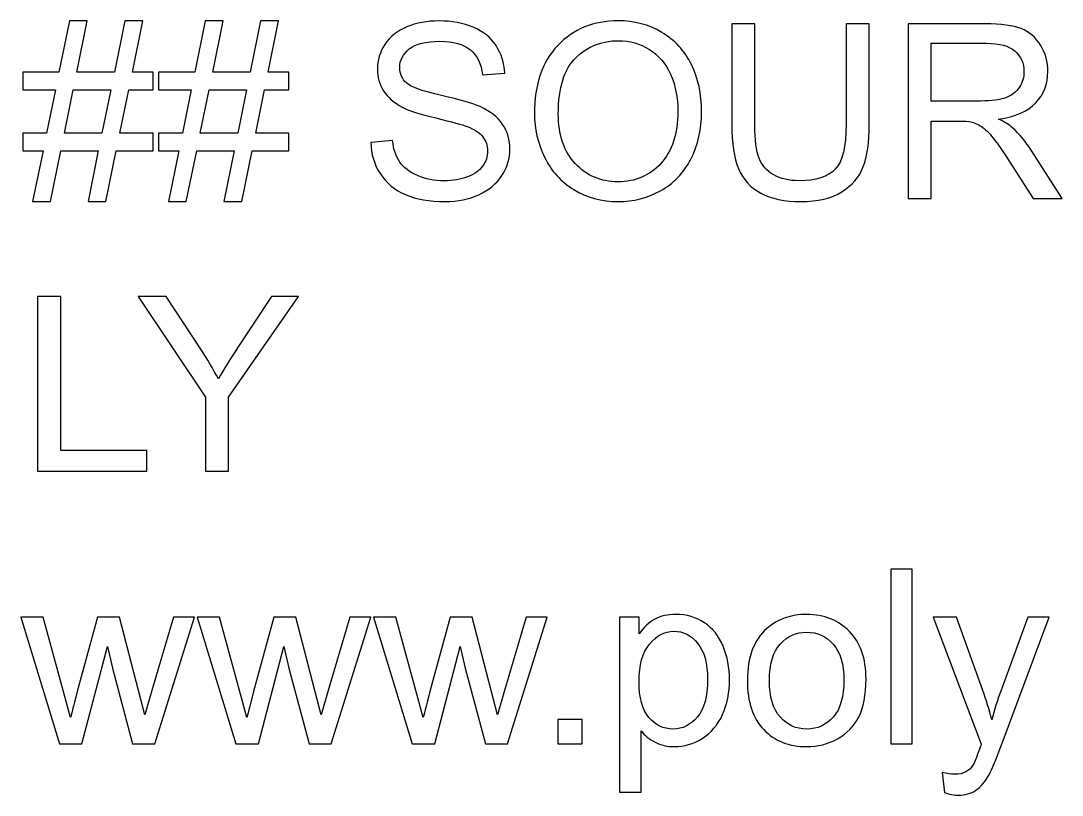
# Model space of a CAD drawing. Header units: centimetres. Extents: x -55.7 to 42.9, y -35.5 to -4.3.
# Drawn here: x -52.62 to -47.2, y -35.48 to -31.45 of the extents above; entities that cross this region are included whole.
import ezdxf

# ---------------------------------------------------------------- set-up
doc = ezdxf.new("R2010")
doc.units = ezdxf.units.CM
doc.header["$MEASUREMENT"] = 0
doc.layers.add('Layer 1', color=7, linetype='Continuous')

msp = doc.modelspace()

# ---------------------------------------------------------------- linework, layer by layer
at = {"layer": 'Layer 1', "color": 250}
for points, knots in [([(-52.55443, -32.38774), (-52.55443, -32.38774), (-52.50045, -32.12358), (-52.50045, -32.12358), (-52.50045, -32.12358), (-52.50045, -32.12358), (-52.60523, -32.12358), (-52.60523, -32.12358), (-52.60523, -32.12358), (-52.60523, -32.12358), (-52.60523, -32.03129), (-52.60523, -32.03129), (-52.60523, -32.03129), (-52.60523, -32.03129), (-52.48182, -32.03129), (-52.48182, -32.03129), (-52.48182, -32.03129), (-52.48182, -32.03129), (-52.4361, -31.80608), (-52.4361, -31.80608), (-52.4361, -31.80608), (-52.4361, -31.80608), (-52.60523, -31.80608), (-52.60523, -31.80608), (-52.60523, -31.80608), (-52.60523, -31.80608), (-52.60523, -31.71379), (-52.60523, -31.71379), (-52.60523, -31.71379), (-52.60523, -31.71379), (-52.41748, -31.71379), (-52.41748, -31.71379), (-52.41748, -31.71379), (-52.41748, -31.71379), (-52.3635, -31.44773), (-52.3635, -31.44773), (-52.3635, -31.44773), (-52.3635, -31.44773), (-52.27037, -31.44773), (-52.27037, -31.44773), (-52.27037, -31.44773), (-52.27037, -31.44773), (-52.32434, -31.71379), (-52.32434, -31.71379), (-52.32434, -31.71379), (-52.32434, -31.71379), (-52.12898, -31.71379), (-52.12898, -31.71379), (-52.12898, -31.71379), (-52.12898, -31.71379), (-52.07521, -31.44773), (-52.07521, -31.44773), (-52.07521, -31.44773), (-52.07521, -31.44773), (-51.98144, -31.44773), (-51.98144, -31.44773), (-51.98144, -31.44773), (-51.98144, -31.44773), (-52.03542, -31.71379), (-52.03542, -31.71379), (-52.03542, -31.71379), (-52.03542, -31.71379), (-51.9281, -31.71379), (-51.9281, -31.71379), (-51.9281, -31.71379), (-51.9281, -31.71379), (-51.9281, -31.80608), (-51.9281, -31.80608), (-51.9281, -31.80608), (-51.9281, -31.80608), (-52.05405, -31.80608), (-52.05405, -31.80608), (-52.05405, -31.80608), (-52.05405, -31.80608), (-52.10061, -32.03129), (-52.10061, -32.03129), (-52.10061, -32.03129), (-52.10061, -32.03129), (-51.9281, -32.03129), (-51.9281, -32.03129), (-51.9281, -32.03129), (-51.9281, -32.03129), (-51.9281, -32.12358), (-51.9281, -32.12358), (-51.9281, -32.12358), (-51.9281, -32.12358), (-52.11924, -32.12358), (-52.11924, -32.12358), (-52.11924, -32.12358), (-52.11924, -32.12358), (-52.173, -32.38774), (-52.173, -32.38774), (-52.173, -32.38774), (-52.173, -32.38774), (-52.26614, -32.38774), (-52.26614, -32.38774), (-52.26614, -32.38774), (-52.26614, -32.38774), (-52.2128, -32.12358), (-52.2128, -32.12358), (-52.2128, -32.12358), (-52.2128, -32.12358), (-52.40753, -32.12358), (-52.40753, -32.12358), (-52.40753, -32.12358), (-52.40753, -32.12358), (-52.4615, -32.38774), (-52.4615, -32.38774), (-52.4615, -32.38774), (-52.4615, -32.38774), (-52.55443, -32.38774), (-52.55443, -32.38774)], [0, 0, 0, 0, 0.0357143, 0.0357143, 0.0357143, 0.0357143, 0.0714286, 0.0714286, 0.0714286, 0.0714286, 0.1071429, 0.1071429, 0.1071429, 0.1071429, 0.1428571, 0.1428571, 0.1428571, 0.1428571, 0.1785714, 0.1785714, 0.1785714, 0.1785714, 0.2142857, 0.2142857, 0.2142857, 0.2142857, 0.25, 0.25, 0.25, 0.25, 0.2857143, 0.2857143, 0.2857143, 0.2857143, 0.3214286, 0.3214286, 0.3214286, 0.3214286, 0.3571429, 0.3571429, 0.3571429, 0.3571429, 0.3928571, 0.3928571, 0.3928571, 0.3928571, 0.4285714, 0.4285714, 0.4285714, 0.4285714, 0.4642857, 0.4642857, 0.4642857, 0.4642857, 0.5, 0.5, 0.5, 0.5, 0.5357143, 0.5357143, 0.5357143, 0.5357143, 0.5714286, 0.5714286, 0.5714286, 0.5714286, 0.6071429, 0.6071429, 0.6071429, 0.6071429, 0.6428571, 0.6428571, 0.6428571, 0.6428571, 0.6785714, 0.6785714, 0.6785714, 0.6785714, 0.7142857, 0.7142857, 0.7142857, 0.7142857, 0.75, 0.75, 0.75, 0.75, 0.7857143, 0.7857143, 0.7857143, 0.7857143, 0.8214286, 0.8214286, 0.8214286, 0.8214286, 0.8571429, 0.8571429, 0.8571429, 0.8571429, 0.8928571, 0.8928571, 0.8928571, 0.8928571, 0.9285714, 0.9285714, 0.9285714, 0.9285714, 0.9642857, 0.9642857, 0.9642857, 0.9642857, 1, 1, 1, 1]), ([(-51.8481, -32.38774), (-51.8481, -32.38774), (-51.79412, -32.12358), (-51.79412, -32.12358), (-51.79412, -32.12358), (-51.79412, -32.12358), (-51.8989, -32.12358), (-51.8989, -32.12358), (-51.8989, -32.12358), (-51.8989, -32.12358), (-51.8989, -32.03129), (-51.8989, -32.03129), (-51.8989, -32.03129), (-51.8989, -32.03129), (-51.77549, -32.03129), (-51.77549, -32.03129), (-51.77549, -32.03129), (-51.77549, -32.03129), (-51.72977, -31.80608), (-51.72977, -31.80608), (-51.72977, -31.80608), (-51.72977, -31.80608), (-51.8989, -31.80608), (-51.8989, -31.80608), (-51.8989, -31.80608), (-51.8989, -31.80608), (-51.8989, -31.71379), (-51.8989, -31.71379), (-51.8989, -31.71379), (-51.8989, -31.71379), (-51.71115, -31.71379), (-51.71115, -31.71379), (-51.71115, -31.71379), (-51.71115, -31.71379), (-51.65717, -31.44773), (-51.65717, -31.44773), (-51.65717, -31.44773), (-51.65717, -31.44773), (-51.56404, -31.44773), (-51.56404, -31.44773), (-51.56404, -31.44773), (-51.56404, -31.44773), (-51.61801, -31.71379), (-51.61801, -31.71379), (-51.61801, -31.71379), (-51.61801, -31.71379), (-51.42265, -31.71379), (-51.42265, -31.71379), (-51.42265, -31.71379), (-51.42265, -31.71379), (-51.36888, -31.44773), (-51.36888, -31.44773), (-51.36888, -31.44773), (-51.36888, -31.44773), (-51.27511, -31.44773), (-51.27511, -31.44773), (-51.27511, -31.44773), (-51.27511, -31.44773), (-51.32909, -31.71379), (-51.32909, -31.71379), (-51.32909, -31.71379), (-51.32909, -31.71379), (-51.22177, -31.71379), (-51.22177, -31.71379), (-51.22177, -31.71379), (-51.22177, -31.71379), (-51.22177, -31.80608), (-51.22177, -31.80608), (-51.22177, -31.80608), (-51.22177, -31.80608), (-51.34772, -31.80608), (-51.34772, -31.80608), (-51.34772, -31.80608), (-51.34772, -31.80608), (-51.39428, -32.03129), (-51.39428, -32.03129), (-51.39428, -32.03129), (-51.39428, -32.03129), (-51.22177, -32.03129), (-51.22177, -32.03129), (-51.22177, -32.03129), (-51.22177, -32.03129), (-51.22177, -32.12358), (-51.22177, -32.12358), (-51.22177, -32.12358), (-51.22177, -32.12358), (-51.41291, -32.12358), (-51.41291, -32.12358), (-51.41291, -32.12358), (-51.41291, -32.12358), (-51.46667, -32.38774), (-51.46667, -32.38774), (-51.46667, -32.38774), (-51.46667, -32.38774), (-51.55981, -32.38774), (-51.55981, -32.38774), (-51.55981, -32.38774), (-51.55981, -32.38774), (-51.50647, -32.12358), (-51.50647, -32.12358), (-51.50647, -32.12358), (-51.50647, -32.12358), (-51.7012, -32.12358), (-51.7012, -32.12358), (-51.7012, -32.12358), (-51.7012, -32.12358), (-51.75517, -32.38774), (-51.75517, -32.38774), (-51.75517, -32.38774), (-51.75517, -32.38774), (-51.8481, -32.38774), (-51.8481, -32.38774)], [0, 0, 0, 0, 0.0357143, 0.0357143, 0.0357143, 0.0357143, 0.0714286, 0.0714286, 0.0714286, 0.0714286, 0.1071429, 0.1071429, 0.1071429, 0.1071429, 0.1428571, 0.1428571, 0.1428571, 0.1428571, 0.1785714, 0.1785714, 0.1785714, 0.1785714, 0.2142857, 0.2142857, 0.2142857, 0.2142857, 0.25, 0.25, 0.25, 0.25, 0.2857143, 0.2857143, 0.2857143, 0.2857143, 0.3214286, 0.3214286, 0.3214286, 0.3214286, 0.3571429, 0.3571429, 0.3571429, 0.3571429, 0.3928571, 0.3928571, 0.3928571, 0.3928571, 0.4285714, 0.4285714, 0.4285714, 0.4285714, 0.4642857, 0.4642857, 0.4642857, 0.4642857, 0.5, 0.5, 0.5, 0.5, 0.5357143, 0.5357143, 0.5357143, 0.5357143, 0.5714286, 0.5714286, 0.5714286, 0.5714286, 0.6071429, 0.6071429, 0.6071429, 0.6071429, 0.6428571, 0.6428571, 0.6428571, 0.6428571, 0.6785714, 0.6785714, 0.6785714, 0.6785714, 0.7142857, 0.7142857, 0.7142857, 0.7142857, 0.75, 0.75, 0.75, 0.75, 0.7857143, 0.7857143, 0.7857143, 0.7857143, 0.8214286, 0.8214286, 0.8214286, 0.8214286, 0.8571429, 0.8571429, 0.8571429, 0.8571429, 0.8928571, 0.8928571, 0.8928571, 0.8928571, 0.9285714, 0.9285714, 0.9285714, 0.9285714, 0.9642857, 0.9642857, 0.9642857, 0.9642857, 1, 1, 1, 1]), ([(-50.79569, -32.08019), (-50.79569, -32.08019), (-50.68224, -32.07024), (-50.68224, -32.07024), (-50.68224, -32.07024), (-50.67694, -32.11575), (-50.66446, -32.153), (-50.64477, -32.18221), (-50.64477, -32.18221), (-50.62509, -32.21142), (-50.59461, -32.23492), (-50.55333, -32.25291), (-50.55333, -32.25291), (-50.51206, -32.2709), (-50.46549, -32.27979), (-50.41384, -32.27979), (-50.41384, -32.27979), (-50.36791, -32.27979), (-50.32748, -32.27302), (-50.29235, -32.25947), (-50.29235, -32.25947), (-50.25721, -32.24571), (-50.23096, -32.22709), (-50.21382, -32.20338), (-50.21382, -32.20338), (-50.19667, -32.17946), (-50.18799, -32.15364), (-50.18799, -32.12549), (-50.18799, -32.12549), (-50.18799, -32.09691), (-50.19625, -32.07215), (-50.21297, -32.05077), (-50.21297, -32.05077), (-50.22948, -32.02939), (-50.25679, -32.01161), (-50.29467, -31.99722), (-50.29467, -31.99722), (-50.31923, -31.98769), (-50.37299, -31.97287), (-50.4566, -31.95277), (-50.4566, -31.95277), (-50.54, -31.93266), (-50.59863, -31.91382), (-50.63207, -31.89604), (-50.63207, -31.89604), (-50.67546, -31.87339), (-50.70785, -31.84503), (-50.72923, -31.81137), (-50.72923, -31.81137), (-50.75039, -31.77772), (-50.76098, -31.74004), (-50.76098, -31.69813), (-50.76098, -31.69813), (-50.76098, -31.65241), (-50.74806, -31.60944), (-50.72203, -31.56965), (-50.72203, -31.56965), (-50.69599, -31.52964), (-50.65789, -31.49938), (-50.60794, -31.47863), (-50.60794, -31.47863), (-50.55778, -31.4581), (-50.50232, -31.44773), (-50.44115, -31.44773), (-50.44115, -31.44773), (-50.37363, -31.44773), (-50.31436, -31.45852), (-50.26271, -31.48033), (-50.26271, -31.48033), (-50.21128, -31.50192), (-50.1717, -31.53388), (-50.14397, -31.576), (-50.14397, -31.576), (-50.11645, -31.61812), (-50.10142, -31.66596), (-50.09931, -31.7193), (-50.09931, -31.7193), (-50.09931, -31.7193), (-50.21466, -31.72798), (-50.21466, -31.72798), (-50.21466, -31.72798), (-50.22101, -31.67061), (-50.24197, -31.62701), (-50.27774, -31.5978), (-50.27774, -31.5978), (-50.31351, -31.56838), (-50.36622, -31.55377), (-50.43607, -31.55377), (-50.43607, -31.55377), (-50.50888, -31.55377), (-50.5618, -31.56711), (-50.59524, -31.59378), (-50.59524, -31.59378), (-50.62847, -31.62045), (-50.64519, -31.65262), (-50.64519, -31.69009), (-50.64519, -31.69009), (-50.64519, -31.7229), (-50.63334, -31.74978), (-50.60985, -31.77073), (-50.60985, -31.77073), (-50.58656, -31.7919), (-50.52624, -31.81349), (-50.42845, -31.8355), (-50.42845, -31.8355), (-50.33066, -31.85773), (-50.26356, -31.87699), (-50.22715, -31.8935), (-50.22715, -31.8935), (-50.17424, -31.91805), (-50.13508, -31.94896), (-50.10989, -31.98621), (-50.10989, -31.98621), (-50.0847, -32.02367), (-50.07221, -32.06685), (-50.07221, -32.11554), (-50.07221, -32.11554), (-50.07221, -32.16401), (-50.08597, -32.20952), (-50.1137, -32.25227), (-50.1137, -32.25227), (-50.14143, -32.29503), (-50.18122, -32.32826), (-50.23308, -32.35218), (-50.23308, -32.35218), (-50.28494, -32.37589), (-50.34336, -32.38774), (-50.40813, -32.38774), (-50.40813, -32.38774), (-50.49047, -32.38774), (-50.55947, -32.37589), (-50.61493, -32.35176), (-50.61493, -32.35176), (-50.67059, -32.32784), (-50.7142, -32.29186), (-50.74595, -32.2436), (-50.74595, -32.2436), (-50.77749, -32.19555), (-50.79421, -32.14094), (-50.79569, -32.08019)], [0, 0, 0, 0, 0.0285714, 0.0285714, 0.0285714, 0.0285714, 0.0571429, 0.0571429, 0.0571429, 0.0571429, 0.0857143, 0.0857143, 0.0857143, 0.0857143, 0.1142857, 0.1142857, 0.1142857, 0.1142857, 0.1428571, 0.1428571, 0.1428571, 0.1428571, 0.1714286, 0.1714286, 0.1714286, 0.1714286, 0.2, 0.2, 0.2, 0.2, 0.2285714, 0.2285714, 0.2285714, 0.2285714, 0.2571429, 0.2571429, 0.2571429, 0.2571429, 0.2857143, 0.2857143, 0.2857143, 0.2857143, 0.3142857, 0.3142857, 0.3142857, 0.3142857, 0.3428571, 0.3428571, 0.3428571, 0.3428571, 0.3714286, 0.3714286, 0.3714286, 0.3714286, 0.4, 0.4, 0.4, 0.4, 0.4285714, 0.4285714, 0.4285714, 0.4285714, 0.4571429, 0.4571429, 0.4571429, 0.4571429, 0.4857143, 0.4857143, 0.4857143, 0.4857143, 0.5142857, 0.5142857, 0.5142857, 0.5142857, 0.5428571, 0.5428571, 0.5428571, 0.5428571, 0.5714286, 0.5714286, 0.5714286, 0.5714286, 0.6, 0.6, 0.6, 0.6, 0.6285714, 0.6285714, 0.6285714, 0.6285714, 0.6571429, 0.6571429, 0.6571429, 0.6571429, 0.6857143, 0.6857143, 0.6857143, 0.6857143, 0.7142857, 0.7142857, 0.7142857, 0.7142857, 0.7428571, 0.7428571, 0.7428571, 0.7428571, 0.7714286, 0.7714286, 0.7714286, 0.7714286, 0.8, 0.8, 0.8, 0.8, 0.8285714, 0.8285714, 0.8285714, 0.8285714, 0.8571429, 0.8571429, 0.8571429, 0.8571429, 0.8857143, 0.8857143, 0.8857143, 0.8857143, 0.9142857, 0.9142857, 0.9142857, 0.9142857, 0.9428571, 0.9428571, 0.9428571, 0.9428571, 0.9714286, 0.9714286, 0.9714286, 0.9714286, 1, 1, 1, 1]), ([(-49.94437, -31.92948), (-49.94437, -31.77856), (-49.90394, -31.66045), (-49.82287, -31.57515), (-49.82287, -31.57515), (-49.7418, -31.48985), (-49.63724, -31.44709), (-49.50897, -31.44709), (-49.50897, -31.44709), (-49.42515, -31.44709), (-49.34937, -31.4672), (-49.28206, -31.50721), (-49.28206, -31.50721), (-49.21475, -31.54742), (-49.16332, -31.6033), (-49.12797, -31.67506), (-49.12797, -31.67506), (-49.09262, -31.7466), (-49.07505, -31.82809), (-49.07505, -31.9189), (-49.07505, -31.9189), (-49.07505, -32.01119), (-49.09347, -32.09374), (-49.13072, -32.16634), (-49.13072, -32.16634), (-49.16797, -32.23915), (-49.22068, -32.29418), (-49.28883, -32.33165), (-49.28883, -32.33165), (-49.3572, -32.36911), (-49.43065, -32.38774), (-49.5096, -32.38774), (-49.5096, -32.38774), (-49.59533, -32.38774), (-49.67174, -32.36721), (-49.73905, -32.32572), (-49.73905, -32.32572), (-49.80657, -32.28445), (-49.85758, -32.22793), (-49.8923, -32.15639), (-49.8923, -32.15639), (-49.92701, -32.08506), (-49.94437, -32.00928), (-49.94437, -31.92948)], [0, 0, 0, 0, 0.0909091, 0.0909091, 0.0909091, 0.0909091, 0.1818182, 0.1818182, 0.1818182, 0.1818182, 0.2727273, 0.2727273, 0.2727273, 0.2727273, 0.3636364, 0.3636364, 0.3636364, 0.3636364, 0.4545455, 0.4545455, 0.4545455, 0.4545455, 0.5454545, 0.5454545, 0.5454545, 0.5454545, 0.6363636, 0.6363636, 0.6363636, 0.6363636, 0.7272727, 0.7272727, 0.7272727, 0.7272727, 0.8181818, 0.8181818, 0.8181818, 0.8181818, 0.9090909, 0.9090909, 0.9090909, 0.9090909, 1, 1, 1, 1]), ([(-48.32342, -31.46318), (-48.32342, -31.46318), (-48.20298, -31.46318), (-48.20298, -31.46318), (-48.20298, -31.46318), (-48.20298, -31.46318), (-48.20298, -31.98854), (-48.20298, -31.98854), (-48.20298, -31.98854), (-48.20298, -32.07977), (-48.21335, -32.15237), (-48.2341, -32.20613), (-48.2341, -32.20613), (-48.25484, -32.25989), (-48.29209, -32.3035), (-48.34607, -32.33715), (-48.34607, -32.33715), (-48.40004, -32.37102), (-48.47074, -32.38774), (-48.55837, -32.38774), (-48.55837, -32.38774), (-48.64346, -32.38774), (-48.71331, -32.37314), (-48.76729, -32.34371), (-48.76729, -32.34371), (-48.82147, -32.3145), (-48.86021, -32.27196), (-48.88328, -32.21629), (-48.88328, -32.21629), (-48.90656, -32.16062), (-48.91799, -32.08485), (-48.91799, -31.98854), (-48.91799, -31.98854), (-48.91799, -31.98854), (-48.91799, -31.46318), (-48.91799, -31.46318), (-48.91799, -31.46318), (-48.91799, -31.46318), (-48.79777, -31.46318), (-48.79777, -31.46318), (-48.79777, -31.46318), (-48.79777, -31.46318), (-48.79777, -31.9879), (-48.79777, -31.9879), (-48.79777, -31.9879), (-48.79777, -32.06685), (-48.79036, -32.12506), (-48.77575, -32.16232), (-48.77575, -32.16232), (-48.76115, -32.19978), (-48.73575, -32.22857), (-48.70019, -32.24889), (-48.70019, -32.24889), (-48.66442, -32.26921), (-48.6206, -32.27937), (-48.56895, -32.27937), (-48.56895, -32.27937), (-48.48048, -32.27937), (-48.4174, -32.25926), (-48.37972, -32.21904), (-48.37972, -32.21904), (-48.34226, -32.17904), (-48.32342, -32.10199), (-48.32342, -31.9879), (-48.32342, -31.9879), (-48.32342, -31.9879), (-48.32342, -31.46318), (-48.32342, -31.46318)], [0, 0, 0, 0, 0.0588235, 0.0588235, 0.0588235, 0.0588235, 0.1176471, 0.1176471, 0.1176471, 0.1176471, 0.1764706, 0.1764706, 0.1764706, 0.1764706, 0.2352941, 0.2352941, 0.2352941, 0.2352941, 0.2941176, 0.2941176, 0.2941176, 0.2941176, 0.3529412, 0.3529412, 0.3529412, 0.3529412, 0.4117647, 0.4117647, 0.4117647, 0.4117647, 0.4705882, 0.4705882, 0.4705882, 0.4705882, 0.5294118, 0.5294118, 0.5294118, 0.5294118, 0.5882353, 0.5882353, 0.5882353, 0.5882353, 0.6470588, 0.6470588, 0.6470588, 0.6470588, 0.7058824, 0.7058824, 0.7058824, 0.7058824, 0.7647059, 0.7647059, 0.7647059, 0.7647059, 0.8235294, 0.8235294, 0.8235294, 0.8235294, 0.8823529, 0.8823529, 0.8823529, 0.8823529, 0.9411765, 0.9411765, 0.9411765, 0.9411765, 1, 1, 1, 1]), ([(-48.00084, -32.37229), (-48.00084, -32.37229), (-48.00084, -31.46318), (-48.00084, -31.46318), (-48.00084, -31.46318), (-48.00084, -31.46318), (-47.59783, -31.46318), (-47.59783, -31.46318), (-47.59783, -31.46318), (-47.51676, -31.46318), (-47.45517, -31.47144), (-47.41304, -31.48773), (-47.41304, -31.48773), (-47.37092, -31.50403), (-47.33727, -31.53282), (-47.31187, -31.57409), (-47.31187, -31.57409), (-47.28668, -31.61558), (-47.27419, -31.6613), (-47.27419, -31.71125), (-47.27419, -31.71125), (-47.27419, -31.77581), (-47.29493, -31.83), (-47.33684, -31.87424), (-47.33684, -31.87424), (-47.37854, -31.91848), (-47.4431, -31.94663), (-47.53031, -31.95869), (-47.53031, -31.95869), (-47.49835, -31.97393), (-47.47422, -31.98896), (-47.45771, -32.00399), (-47.45771, -32.00399), (-47.42257, -32.03616), (-47.38934, -32.07659), (-47.3578, -32.12485), (-47.3578, -32.12485), (-47.3578, -32.12485), (-47.19968, -32.37229), (-47.19968, -32.37229), (-47.19968, -32.37229), (-47.19968, -32.37229), (-47.35103, -32.37229), (-47.35103, -32.37229), (-47.35103, -32.37229), (-47.35103, -32.37229), (-47.47125, -32.18306), (-47.47125, -32.18306), (-47.47125, -32.18306), (-47.50639, -32.12866), (-47.53539, -32.08675), (-47.55825, -32.05796), (-47.55825, -32.05796), (-47.5809, -32.02897), (-47.60122, -32.00865), (-47.61921, -31.99722), (-47.61921, -31.99722), (-47.6372, -31.98557), (-47.6554, -31.97753), (-47.67403, -31.97287), (-47.67403, -31.97287), (-47.68779, -31.97012), (-47.71001, -31.96864), (-47.74113, -31.96864), (-47.74113, -31.96864), (-47.74113, -31.96864), (-47.88062, -31.96864), (-47.88062, -31.96864), (-47.88062, -31.96864), (-47.88062, -31.96864), (-47.88062, -32.37229), (-47.88062, -32.37229), (-47.88062, -32.37229), (-47.88062, -32.37229), (-48.00084, -32.37229), (-48.00084, -32.37229)], [0, 0, 0, 0, 0.0526316, 0.0526316, 0.0526316, 0.0526316, 0.1052632, 0.1052632, 0.1052632, 0.1052632, 0.1578947, 0.1578947, 0.1578947, 0.1578947, 0.2105263, 0.2105263, 0.2105263, 0.2105263, 0.2631579, 0.2631579, 0.2631579, 0.2631579, 0.3157895, 0.3157895, 0.3157895, 0.3157895, 0.3684211, 0.3684211, 0.3684211, 0.3684211, 0.4210526, 0.4210526, 0.4210526, 0.4210526, 0.4736842, 0.4736842, 0.4736842, 0.4736842, 0.5263158, 0.5263158, 0.5263158, 0.5263158, 0.5789474, 0.5789474, 0.5789474, 0.5789474, 0.6315789, 0.6315789, 0.6315789, 0.6315789, 0.6842105, 0.6842105, 0.6842105, 0.6842105, 0.7368421, 0.7368421, 0.7368421, 0.7368421, 0.7894737, 0.7894737, 0.7894737, 0.7894737, 0.8421053, 0.8421053, 0.8421053, 0.8421053, 0.8947368, 0.8947368, 0.8947368, 0.8947368, 0.9473684, 0.9473684, 0.9473684, 0.9473684, 1, 1, 1, 1]), ([(-49.82033, -31.93139), (-49.82033, -32.04103), (-49.79091, -32.12718), (-49.73206, -32.19026), (-49.73206, -32.19026), (-49.67301, -32.25333), (-49.59914, -32.28487), (-49.51024, -32.28487), (-49.51024, -32.28487), (-49.41964, -32.28487), (-49.34514, -32.25312), (-49.28672, -32.18941), (-49.28672, -32.18941), (-49.2283, -32.1257), (-49.19888, -32.03532), (-49.19888, -31.91826), (-49.19888, -31.91826), (-49.19888, -31.84439), (-49.21158, -31.77983), (-49.23655, -31.72459), (-49.23655, -31.72459), (-49.26153, -31.66934), (-49.29815, -31.62659), (-49.3462, -31.59611), (-49.3462, -31.59611), (-49.39446, -31.56584), (-49.44843, -31.5506), (-49.50833, -31.5506), (-49.50833, -31.5506), (-49.59363, -31.5506), (-49.66687, -31.57981), (-49.72825, -31.63844), (-49.72825, -31.63844), (-49.78964, -31.69686), (-49.82033, -31.79465), (-49.82033, -31.93139)], [0, 0, 0, 0, 0.1111111, 0.1111111, 0.1111111, 0.1111111, 0.2222222, 0.2222222, 0.2222222, 0.2222222, 0.3333333, 0.3333333, 0.3333333, 0.3333333, 0.4444444, 0.4444444, 0.4444444, 0.4444444, 0.5555556, 0.5555556, 0.5555556, 0.5555556, 0.6666667, 0.6666667, 0.6666667, 0.6666667, 0.7777778, 0.7777778, 0.7777778, 0.7777778, 0.8888889, 0.8888889, 0.8888889, 0.8888889, 1, 1, 1, 1]), ([(-47.88062, -31.8645), (-47.88062, -31.8645), (-47.62196, -31.8645), (-47.62196, -31.8645), (-47.62196, -31.8645), (-47.56714, -31.8645), (-47.52396, -31.85879), (-47.49305, -31.84736), (-47.49305, -31.84736), (-47.46194, -31.83593), (-47.43844, -31.81772), (-47.42236, -31.79275), (-47.42236, -31.79275), (-47.40627, -31.76777), (-47.39823, -31.74068), (-47.39823, -31.71125), (-47.39823, -31.71125), (-47.39823, -31.66829), (-47.41368, -31.63294), (-47.44501, -31.60521), (-47.44501, -31.60521), (-47.47612, -31.57748), (-47.52544, -31.56372), (-47.59296, -31.56372), (-47.59296, -31.56372), (-47.59296, -31.56372), (-47.88062, -31.56372), (-47.88062, -31.56372), (-47.88062, -31.56372), (-47.88062, -31.56372), (-47.88062, -31.8645), (-47.88062, -31.8645)], [0, 0, 0, 0, 0.125, 0.125, 0.125, 0.125, 0.25, 0.25, 0.25, 0.25, 0.375, 0.375, 0.375, 0.375, 0.5, 0.5, 0.5, 0.5, 0.625, 0.625, 0.625, 0.625, 0.75, 0.75, 0.75, 0.75, 0.875, 0.875, 0.875, 0.875, 1, 1, 1, 1]), ([(-52.3889, -32.03129), (-52.3889, -32.03129), (-52.19417, -32.03129), (-52.19417, -32.03129), (-52.19417, -32.03129), (-52.19417, -32.03129), (-52.1476, -31.80608), (-52.1476, -31.80608), (-52.1476, -31.80608), (-52.1476, -31.80608), (-52.34297, -31.80608), (-52.34297, -31.80608), (-52.34297, -31.80608), (-52.34297, -31.80608), (-52.3889, -32.03129), (-52.3889, -32.03129)], [0, 0, 0, 0, 0.25, 0.25, 0.25, 0.25, 0.5, 0.5, 0.5, 0.5, 0.75, 0.75, 0.75, 0.75, 1, 1, 1, 1]), ([(-51.68257, -32.03129), (-51.68257, -32.03129), (-51.48784, -32.03129), (-51.48784, -32.03129), (-51.48784, -32.03129), (-51.48784, -32.03129), (-51.44127, -31.80608), (-51.44127, -31.80608), (-51.44127, -31.80608), (-51.44127, -31.80608), (-51.63664, -31.80608), (-51.63664, -31.80608), (-51.63664, -31.80608), (-51.63664, -31.80608), (-51.68257, -32.03129), (-51.68257, -32.03129)], [0, 0, 0, 0, 0.25, 0.25, 0.25, 0.25, 0.5, 0.5, 0.5, 0.5, 0.75, 0.75, 0.75, 0.75, 1, 1, 1, 1]), ([(-52.5286, -33.79109), (-52.5286, -33.79109), (-52.5286, -32.88198), (-52.5286, -32.88198), (-52.5286, -32.88198), (-52.5286, -32.88198), (-52.40816, -32.88198), (-52.40816, -32.88198), (-52.40816, -32.88198), (-52.40816, -32.88198), (-52.40816, -33.68377), (-52.40816, -33.68377), (-52.40816, -33.68377), (-52.40816, -33.68377), (-51.96048, -33.68377), (-51.96048, -33.68377), (-51.96048, -33.68377), (-51.96048, -33.68377), (-51.96048, -33.79109), (-51.96048, -33.79109), (-51.96048, -33.79109), (-51.96048, -33.79109), (-52.5286, -33.79109), (-52.5286, -33.79109)], [0, 0, 0, 0, 0.1666667, 0.1666667, 0.1666667, 0.1666667, 0.3333333, 0.3333333, 0.3333333, 0.3333333, 0.5, 0.5, 0.5, 0.5, 0.6666667, 0.6666667, 0.6666667, 0.6666667, 0.8333333, 0.8333333, 0.8333333, 0.8333333, 1, 1, 1, 1]), ([(-51.65526, -33.79109), (-51.65526, -33.79109), (-51.65526, -33.40607), (-51.65526, -33.40607), (-51.65526, -33.40607), (-51.65526, -33.40607), (-52.00557, -32.88198), (-52.00557, -32.88198), (-52.00557, -32.88198), (-52.00557, -32.88198), (-51.85931, -32.88198), (-51.85931, -32.88198), (-51.85931, -32.88198), (-51.85931, -32.88198), (-51.68003, -33.15609), (-51.68003, -33.15609), (-51.68003, -33.15609), (-51.64701, -33.20731), (-51.61631, -33.25854), (-51.58774, -33.30997), (-51.58774, -33.30997), (-51.56043, -33.26235), (-51.52741, -33.20879), (-51.48847, -33.14932), (-51.48847, -33.14932), (-51.48847, -33.14932), (-51.31236, -32.88198), (-51.31236, -32.88198), (-51.31236, -32.88198), (-51.31236, -32.88198), (-51.17224, -32.88198), (-51.17224, -32.88198), (-51.17224, -32.88198), (-51.17224, -32.88198), (-51.53503, -33.40607), (-51.53503, -33.40607), (-51.53503, -33.40607), (-51.53503, -33.40607), (-51.53503, -33.79109), (-51.53503, -33.79109), (-51.53503, -33.79109), (-51.53503, -33.79109), (-51.65526, -33.79109), (-51.65526, -33.79109)], [0, 0, 0, 0, 0.0909091, 0.0909091, 0.0909091, 0.0909091, 0.1818182, 0.1818182, 0.1818182, 0.1818182, 0.2727273, 0.2727273, 0.2727273, 0.2727273, 0.3636364, 0.3636364, 0.3636364, 0.3636364, 0.4545455, 0.4545455, 0.4545455, 0.4545455, 0.5454545, 0.5454545, 0.5454545, 0.5454545, 0.6363636, 0.6363636, 0.6363636, 0.6363636, 0.7272727, 0.7272727, 0.7272727, 0.7272727, 0.8181818, 0.8181818, 0.8181818, 0.8181818, 0.9090909, 0.9090909, 0.9090909, 0.9090909, 1, 1, 1, 1]), ([(-48.09143, -35.20989), (-48.09143, -35.20989), (-48.09143, -34.30078), (-48.09143, -34.30078), (-48.09143, -34.30078), (-48.09143, -34.30078), (-47.97988, -34.30078), (-47.97988, -34.30078), (-47.97988, -34.30078), (-47.97988, -34.30078), (-47.97988, -35.20989), (-47.97988, -35.20989), (-47.97988, -35.20989), (-47.97988, -35.20989), (-48.09143, -35.20989), (-48.09143, -35.20989)], [0, 0, 0, 0, 0.25, 0.25, 0.25, 0.25, 0.5, 0.5, 0.5, 0.5, 0.75, 0.75, 0.75, 0.75, 1, 1, 1, 1]), ([(-52.41429, -35.20989), (-52.41429, -35.20989), (-52.6158, -34.55139), (-52.6158, -34.55139), (-52.6158, -34.55139), (-52.6158, -34.55139), (-52.50044, -34.55139), (-52.50044, -34.55139), (-52.50044, -34.55139), (-52.50044, -34.55139), (-52.39567, -34.93155), (-52.39567, -34.93155), (-52.39567, -34.93155), (-52.39567, -34.93155), (-52.35672, -35.07294), (-52.35672, -35.07294), (-52.35672, -35.07294), (-52.35503, -35.06574), (-52.3436, -35.02045), (-52.32264, -34.93705), (-52.32264, -34.93705), (-52.32264, -34.93705), (-52.21787, -34.55139), (-52.21787, -34.55139), (-52.21787, -34.55139), (-52.21787, -34.55139), (-52.10314, -34.55139), (-52.10314, -34.55139), (-52.10314, -34.55139), (-52.10314, -34.55139), (-52.00451, -34.93324), (-52.00451, -34.93324), (-52.00451, -34.93324), (-52.00451, -34.93324), (-51.97149, -35.05918), (-51.97149, -35.05918), (-51.97149, -35.05918), (-51.97149, -35.05918), (-51.93381, -34.93197), (-51.93381, -34.93197), (-51.93381, -34.93197), (-51.93381, -34.93197), (-51.82099, -34.55139), (-51.82099, -34.55139), (-51.82099, -34.55139), (-51.82099, -34.55139), (-51.71241, -34.55139), (-51.71241, -34.55139), (-51.71241, -34.55139), (-51.71241, -34.55139), (-51.91836, -35.20989), (-51.91836, -35.20989), (-51.91836, -35.20989), (-51.91836, -35.20989), (-52.03414, -35.20989), (-52.03414, -35.20989), (-52.03414, -35.20989), (-52.03414, -35.20989), (-52.13891, -34.81555), (-52.13891, -34.81555), (-52.13891, -34.81555), (-52.13891, -34.81555), (-52.16453, -34.70316), (-52.16453, -34.70316), (-52.16453, -34.70316), (-52.16453, -34.70316), (-52.29766, -35.20989), (-52.29766, -35.20989), (-52.29766, -35.20989), (-52.29766, -35.20989), (-52.41429, -35.20989), (-52.41429, -35.20989)], [0, 0, 0, 0, 0.0555556, 0.0555556, 0.0555556, 0.0555556, 0.1111111, 0.1111111, 0.1111111, 0.1111111, 0.1666667, 0.1666667, 0.1666667, 0.1666667, 0.2222222, 0.2222222, 0.2222222, 0.2222222, 0.2777778, 0.2777778, 0.2777778, 0.2777778, 0.3333333, 0.3333333, 0.3333333, 0.3333333, 0.3888889, 0.3888889, 0.3888889, 0.3888889, 0.4444444, 0.4444444, 0.4444444, 0.4444444, 0.5, 0.5, 0.5, 0.5, 0.5555556, 0.5555556, 0.5555556, 0.5555556, 0.6111111, 0.6111111, 0.6111111, 0.6111111, 0.6666667, 0.6666667, 0.6666667, 0.6666667, 0.7222222, 0.7222222, 0.7222222, 0.7222222, 0.7777778, 0.7777778, 0.7777778, 0.7777778, 0.8333333, 0.8333333, 0.8333333, 0.8333333, 0.8888889, 0.8888889, 0.8888889, 0.8888889, 0.9444444, 0.9444444, 0.9444444, 0.9444444, 1, 1, 1, 1]), ([(-51.49714, -35.20989), (-51.49714, -35.20989), (-51.69865, -34.55139), (-51.69865, -34.55139), (-51.69865, -34.55139), (-51.69865, -34.55139), (-51.58329, -34.55139), (-51.58329, -34.55139), (-51.58329, -34.55139), (-51.58329, -34.55139), (-51.47852, -34.93155), (-51.47852, -34.93155), (-51.47852, -34.93155), (-51.47852, -34.93155), (-51.43957, -35.07294), (-51.43957, -35.07294), (-51.43957, -35.07294), (-51.43788, -35.06574), (-51.42645, -35.02045), (-51.40549, -34.93705), (-51.40549, -34.93705), (-51.40549, -34.93705), (-51.30072, -34.55139), (-51.30072, -34.55139), (-51.30072, -34.55139), (-51.30072, -34.55139), (-51.18599, -34.55139), (-51.18599, -34.55139), (-51.18599, -34.55139), (-51.18599, -34.55139), (-51.08736, -34.93324), (-51.08736, -34.93324), (-51.08736, -34.93324), (-51.08736, -34.93324), (-51.05434, -35.05918), (-51.05434, -35.05918), (-51.05434, -35.05918), (-51.05434, -35.05918), (-51.01666, -34.93197), (-51.01666, -34.93197), (-51.01666, -34.93197), (-51.01666, -34.93197), (-50.90384, -34.55139), (-50.90384, -34.55139), (-50.90384, -34.55139), (-50.90384, -34.55139), (-50.79526, -34.55139), (-50.79526, -34.55139), (-50.79526, -34.55139), (-50.79526, -34.55139), (-51.00121, -35.20989), (-51.00121, -35.20989), (-51.00121, -35.20989), (-51.00121, -35.20989), (-51.11699, -35.20989), (-51.11699, -35.20989), (-51.11699, -35.20989), (-51.11699, -35.20989), (-51.22176, -34.81555), (-51.22176, -34.81555), (-51.22176, -34.81555), (-51.22176, -34.81555), (-51.24738, -34.70316), (-51.24738, -34.70316), (-51.24738, -34.70316), (-51.24738, -34.70316), (-51.38051, -35.20989), (-51.38051, -35.20989), (-51.38051, -35.20989), (-51.38051, -35.20989), (-51.49714, -35.20989), (-51.49714, -35.20989)], [0, 0, 0, 0, 0.0555556, 0.0555556, 0.0555556, 0.0555556, 0.1111111, 0.1111111, 0.1111111, 0.1111111, 0.1666667, 0.1666667, 0.1666667, 0.1666667, 0.2222222, 0.2222222, 0.2222222, 0.2222222, 0.2777778, 0.2777778, 0.2777778, 0.2777778, 0.3333333, 0.3333333, 0.3333333, 0.3333333, 0.3888889, 0.3888889, 0.3888889, 0.3888889, 0.4444444, 0.4444444, 0.4444444, 0.4444444, 0.5, 0.5, 0.5, 0.5, 0.5555556, 0.5555556, 0.5555556, 0.5555556, 0.6111111, 0.6111111, 0.6111111, 0.6111111, 0.6666667, 0.6666667, 0.6666667, 0.6666667, 0.7222222, 0.7222222, 0.7222222, 0.7222222, 0.7777778, 0.7777778, 0.7777778, 0.7777778, 0.8333333, 0.8333333, 0.8333333, 0.8333333, 0.8888889, 0.8888889, 0.8888889, 0.8888889, 0.9444444, 0.9444444, 0.9444444, 0.9444444, 1, 1, 1, 1]), ([(-50.57999, -35.20989), (-50.57999, -35.20989), (-50.7815, -34.55139), (-50.7815, -34.55139), (-50.7815, -34.55139), (-50.7815, -34.55139), (-50.66614, -34.55139), (-50.66614, -34.55139), (-50.66614, -34.55139), (-50.66614, -34.55139), (-50.56137, -34.93155), (-50.56137, -34.93155), (-50.56137, -34.93155), (-50.56137, -34.93155), (-50.52242, -35.07294), (-50.52242, -35.07294), (-50.52242, -35.07294), (-50.52073, -35.06574), (-50.5093, -35.02045), (-50.48834, -34.93705), (-50.48834, -34.93705), (-50.48834, -34.93705), (-50.38357, -34.55139), (-50.38357, -34.55139), (-50.38357, -34.55139), (-50.38357, -34.55139), (-50.26884, -34.55139), (-50.26884, -34.55139), (-50.26884, -34.55139), (-50.26884, -34.55139), (-50.17021, -34.93324), (-50.17021, -34.93324), (-50.17021, -34.93324), (-50.17021, -34.93324), (-50.13719, -35.05918), (-50.13719, -35.05918), (-50.13719, -35.05918), (-50.13719, -35.05918), (-50.09951, -34.93197), (-50.09951, -34.93197), (-50.09951, -34.93197), (-50.09951, -34.93197), (-49.98669, -34.55139), (-49.98669, -34.55139), (-49.98669, -34.55139), (-49.98669, -34.55139), (-49.87811, -34.55139), (-49.87811, -34.55139), (-49.87811, -34.55139), (-49.87811, -34.55139), (-50.08406, -35.20989), (-50.08406, -35.20989), (-50.08406, -35.20989), (-50.08406, -35.20989), (-50.19984, -35.20989), (-50.19984, -35.20989), (-50.19984, -35.20989), (-50.19984, -35.20989), (-50.30461, -34.81555), (-50.30461, -34.81555), (-50.30461, -34.81555), (-50.30461, -34.81555), (-50.33023, -34.70316), (-50.33023, -34.70316), (-50.33023, -34.70316), (-50.33023, -34.70316), (-50.46336, -35.20989), (-50.46336, -35.20989), (-50.46336, -35.20989), (-50.46336, -35.20989), (-50.57999, -35.20989), (-50.57999, -35.20989)], [0, 0, 0, 0, 0.0555556, 0.0555556, 0.0555556, 0.0555556, 0.1111111, 0.1111111, 0.1111111, 0.1111111, 0.1666667, 0.1666667, 0.1666667, 0.1666667, 0.2222222, 0.2222222, 0.2222222, 0.2222222, 0.2777778, 0.2777778, 0.2777778, 0.2777778, 0.3333333, 0.3333333, 0.3333333, 0.3333333, 0.3888889, 0.3888889, 0.3888889, 0.3888889, 0.4444444, 0.4444444, 0.4444444, 0.4444444, 0.5, 0.5, 0.5, 0.5, 0.5555556, 0.5555556, 0.5555556, 0.5555556, 0.6111111, 0.6111111, 0.6111111, 0.6111111, 0.6666667, 0.6666667, 0.6666667, 0.6666667, 0.7222222, 0.7222222, 0.7222222, 0.7222222, 0.7777778, 0.7777778, 0.7777778, 0.7777778, 0.8333333, 0.8333333, 0.8333333, 0.8333333, 0.8888889, 0.8888889, 0.8888889, 0.8888889, 0.9444444, 0.9444444, 0.9444444, 0.9444444, 1, 1, 1, 1]), ([(-49.50155, -35.4622), (-49.50155, -35.4622), (-49.50155, -34.55139), (-49.50155, -34.55139), (-49.50155, -34.55139), (-49.50155, -34.55139), (-49.39995, -34.55139), (-49.39995, -34.55139), (-49.39995, -34.55139), (-49.39995, -34.55139), (-49.39995, -34.63691), (-49.39995, -34.63691), (-49.39995, -34.63691), (-49.37603, -34.60346), (-49.34894, -34.57828), (-49.31867, -34.56155), (-49.31867, -34.56155), (-49.28861, -34.54483), (-49.25199, -34.53637), (-49.20903, -34.53637), (-49.20903, -34.53637), (-49.15272, -34.53637), (-49.10319, -34.55097), (-49.06022, -34.57976), (-49.06022, -34.57976), (-49.01704, -34.60876), (-48.98466, -34.64961), (-48.96286, -34.70231), (-48.96286, -34.70231), (-48.94084, -34.75502), (-48.92984, -34.8128), (-48.92984, -34.87567), (-48.92984, -34.87567), (-48.92984, -34.94298), (-48.9419, -35.00373), (-48.96624, -35.0577), (-48.96624, -35.0577), (-48.99037, -35.11168), (-49.02551, -35.15295), (-49.07165, -35.18174), (-49.07165, -35.18174), (-49.1178, -35.21031), (-49.16627, -35.22471), (-49.21707, -35.22471), (-49.21707, -35.22471), (-49.25432, -35.22471), (-49.28755, -35.21688), (-49.31719, -35.20121), (-49.31719, -35.20121), (-49.34682, -35.18555), (-49.37095, -35.16565), (-49.39, -35.14173), (-49.39, -35.14173), (-49.39, -35.14173), (-49.39, -35.4622), (-49.39, -35.4622), (-49.39, -35.4622), (-49.39, -35.4622), (-49.50155, -35.4622), (-49.50155, -35.4622)], [0, 0, 0, 0, 0.0666667, 0.0666667, 0.0666667, 0.0666667, 0.1333333, 0.1333333, 0.1333333, 0.1333333, 0.2, 0.2, 0.2, 0.2, 0.2666667, 0.2666667, 0.2666667, 0.2666667, 0.3333333, 0.3333333, 0.3333333, 0.3333333, 0.4, 0.4, 0.4, 0.4, 0.4666667, 0.4666667, 0.4666667, 0.4666667, 0.5333333, 0.5333333, 0.5333333, 0.5333333, 0.6, 0.6, 0.6, 0.6, 0.6666667, 0.6666667, 0.6666667, 0.6666667, 0.7333333, 0.7333333, 0.7333333, 0.7333333, 0.8, 0.8, 0.8, 0.8, 0.8666667, 0.8666667, 0.8666667, 0.8666667, 0.9333333, 0.9333333, 0.9333333, 0.9333333, 1, 1, 1, 1]), ([(-48.83692, -34.88054), (-48.83692, -34.75862), (-48.80305, -34.66823), (-48.73511, -34.6096), (-48.73511, -34.6096), (-48.67859, -34.56092), (-48.60959, -34.53637), (-48.5281, -34.53637), (-48.5281, -34.53637), (-48.4375, -34.53637), (-48.36342, -34.566), (-48.30606, -34.62548), (-48.30606, -34.62548), (-48.24848, -34.68474), (-48.21991, -34.76666), (-48.21991, -34.87122), (-48.21991, -34.87122), (-48.21991, -34.9561), (-48.23261, -35.02278), (-48.25801, -35.07125), (-48.25801, -35.07125), (-48.28341, -35.11993), (-48.32045, -35.15761), (-48.36892, -35.18449), (-48.36892, -35.18449), (-48.41761, -35.21137), (-48.47052, -35.22471), (-48.5281, -35.22471), (-48.5281, -35.22471), (-48.62017, -35.22471), (-48.69468, -35.19528), (-48.75162, -35.13602), (-48.75162, -35.13602), (-48.80855, -35.07696), (-48.83692, -34.99187), (-48.83692, -34.88054)], [0, 0, 0, 0, 0.1111111, 0.1111111, 0.1111111, 0.1111111, 0.2222222, 0.2222222, 0.2222222, 0.2222222, 0.3333333, 0.3333333, 0.3333333, 0.3333333, 0.4444444, 0.4444444, 0.4444444, 0.4444444, 0.5555556, 0.5555556, 0.5555556, 0.5555556, 0.6666667, 0.6666667, 0.6666667, 0.6666667, 0.7777778, 0.7777778, 0.7777778, 0.7777778, 0.8888889, 0.8888889, 0.8888889, 0.8888889, 1, 1, 1, 1]), ([(-47.81182, -35.46347), (-47.81182, -35.46347), (-47.82431, -35.35869), (-47.82431, -35.35869), (-47.82431, -35.35869), (-47.79975, -35.36525), (-47.77859, -35.36864), (-47.76038, -35.36864), (-47.76038, -35.36864), (-47.73562, -35.36864), (-47.71572, -35.36441), (-47.70091, -35.35615), (-47.70091, -35.35615), (-47.68588, -35.3479), (-47.67381, -35.33647), (-47.66429, -35.32144), (-47.66429, -35.32144), (-47.65709, -35.31043), (-47.64587, -35.2827), (-47.63021, -35.23847), (-47.63021, -35.23847), (-47.62809, -35.23212), (-47.62471, -35.22323), (-47.62026, -35.21116), (-47.62026, -35.21116), (-47.62026, -35.21116), (-47.87003, -34.55139), (-47.87003, -34.55139), (-47.87003, -34.55139), (-47.87003, -34.55139), (-47.7498, -34.55139), (-47.7498, -34.55139), (-47.7498, -34.55139), (-47.7498, -34.55139), (-47.61264, -34.93261), (-47.61264, -34.93261), (-47.61264, -34.93261), (-47.59507, -34.98108), (-47.57899, -35.03188), (-47.56502, -35.08522), (-47.56502, -35.08522), (-47.5521, -35.03399), (-47.53686, -34.98404), (-47.51908, -34.93515), (-47.51908, -34.93515), (-47.51908, -34.93515), (-47.37833, -34.55139), (-47.37833, -34.55139), (-47.37833, -34.55139), (-47.37833, -34.55139), (-47.26678, -34.55139), (-47.26678, -34.55139), (-47.26678, -34.55139), (-47.26678, -34.55139), (-47.51718, -35.22111), (-47.51718, -35.22111), (-47.51718, -35.22111), (-47.54406, -35.2935), (-47.56502, -35.34324), (-47.57983, -35.37055), (-47.57983, -35.37055), (-47.59973, -35.40738), (-47.62238, -35.43426), (-47.64799, -35.4514), (-47.64799, -35.4514), (-47.67381, -35.46855), (-47.70429, -35.47723), (-47.73985, -35.47723), (-47.73985, -35.47723), (-47.76144, -35.47723), (-47.78536, -35.47257), (-47.81182, -35.46347)], [0, 0, 0, 0, 0.0555556, 0.0555556, 0.0555556, 0.0555556, 0.1111111, 0.1111111, 0.1111111, 0.1111111, 0.1666667, 0.1666667, 0.1666667, 0.1666667, 0.2222222, 0.2222222, 0.2222222, 0.2222222, 0.2777778, 0.2777778, 0.2777778, 0.2777778, 0.3333333, 0.3333333, 0.3333333, 0.3333333, 0.3888889, 0.3888889, 0.3888889, 0.3888889, 0.4444444, 0.4444444, 0.4444444, 0.4444444, 0.5, 0.5, 0.5, 0.5, 0.5555556, 0.5555556, 0.5555556, 0.5555556, 0.6111111, 0.6111111, 0.6111111, 0.6111111, 0.6666667, 0.6666667, 0.6666667, 0.6666667, 0.7222222, 0.7222222, 0.7222222, 0.7222222, 0.7777778, 0.7777778, 0.7777778, 0.7777778, 0.8333333, 0.8333333, 0.8333333, 0.8333333, 0.8888889, 0.8888889, 0.8888889, 0.8888889, 0.9444444, 0.9444444, 0.9444444, 0.9444444, 1, 1, 1, 1]), ([(-49.40058, -34.88435), (-49.40058, -34.96901), (-49.38344, -35.03167), (-49.34915, -35.07231), (-49.34915, -35.07231), (-49.31486, -35.11273), (-49.27316, -35.13305), (-49.22448, -35.13305), (-49.22448, -35.13305), (-49.17495, -35.13305), (-49.1324, -35.1121), (-49.09705, -35.06998), (-49.09705, -35.06998), (-49.06171, -35.02807), (-49.04393, -34.96309), (-49.04393, -34.87503), (-49.04393, -34.87503), (-49.04393, -34.791), (-49.06128, -34.72835), (-49.09578, -34.68644), (-49.09578, -34.68644), (-49.13029, -34.64474), (-49.17156, -34.62378), (-49.2194, -34.62378), (-49.2194, -34.62378), (-49.26702, -34.62378), (-49.30914, -34.64601), (-49.34576, -34.69046), (-49.34576, -34.69046), (-49.38238, -34.73491), (-49.40058, -34.79968), (-49.40058, -34.88435)], [0, 0, 0, 0, 0.125, 0.125, 0.125, 0.125, 0.25, 0.25, 0.25, 0.25, 0.375, 0.375, 0.375, 0.375, 0.5, 0.5, 0.5, 0.5, 0.625, 0.625, 0.625, 0.625, 0.75, 0.75, 0.75, 0.75, 0.875, 0.875, 0.875, 0.875, 1, 1, 1, 1]), ([(-48.72219, -34.88054), (-48.72219, -34.96499), (-48.70378, -35.02807), (-48.66695, -35.06998), (-48.66695, -35.06998), (-48.63012, -35.1121), (-48.58376, -35.13305), (-48.5281, -35.13305), (-48.5281, -35.13305), (-48.47264, -35.13305), (-48.4265, -35.11189), (-48.38967, -35.06977), (-48.38967, -35.06977), (-48.35305, -35.02764), (-48.33463, -34.9633), (-48.33463, -34.87694), (-48.33463, -34.87694), (-48.33463, -34.79545), (-48.35305, -34.73364), (-48.39009, -34.69173), (-48.39009, -34.69173), (-48.42713, -34.64982), (-48.47306, -34.62886), (-48.5281, -34.62886), (-48.5281, -34.62886), (-48.58376, -34.62886), (-48.63012, -34.64982), (-48.66695, -34.69152), (-48.66695, -34.69152), (-48.70378, -34.73322), (-48.72219, -34.79629), (-48.72219, -34.88054)], [0, 0, 0, 0, 0.125, 0.125, 0.125, 0.125, 0.25, 0.25, 0.25, 0.25, 0.375, 0.375, 0.375, 0.375, 0.5, 0.5, 0.5, 0.5, 0.625, 0.625, 0.625, 0.625, 0.75, 0.75, 0.75, 0.75, 0.875, 0.875, 0.875, 0.875, 1, 1, 1, 1]), ([(-49.82286, -35.20989), (-49.82286, -35.20989), (-49.82286, -35.08268), (-49.82286, -35.08268), (-49.82286, -35.08268), (-49.82286, -35.08268), (-49.69565, -35.08268), (-49.69565, -35.08268), (-49.69565, -35.08268), (-49.69565, -35.08268), (-49.69565, -35.20989), (-49.69565, -35.20989), (-49.69565, -35.20989), (-49.69565, -35.20989), (-49.82286, -35.20989), (-49.82286, -35.20989)], [0, 0, 0, 0, 0.25, 0.25, 0.25, 0.25, 0.5, 0.5, 0.5, 0.5, 0.75, 0.75, 0.75, 0.75, 1, 1, 1, 1])]:
    msp.add_open_spline(points, degree=3, knots=knots, dxfattribs=at)

doc.saveas('drawing.dxf')
